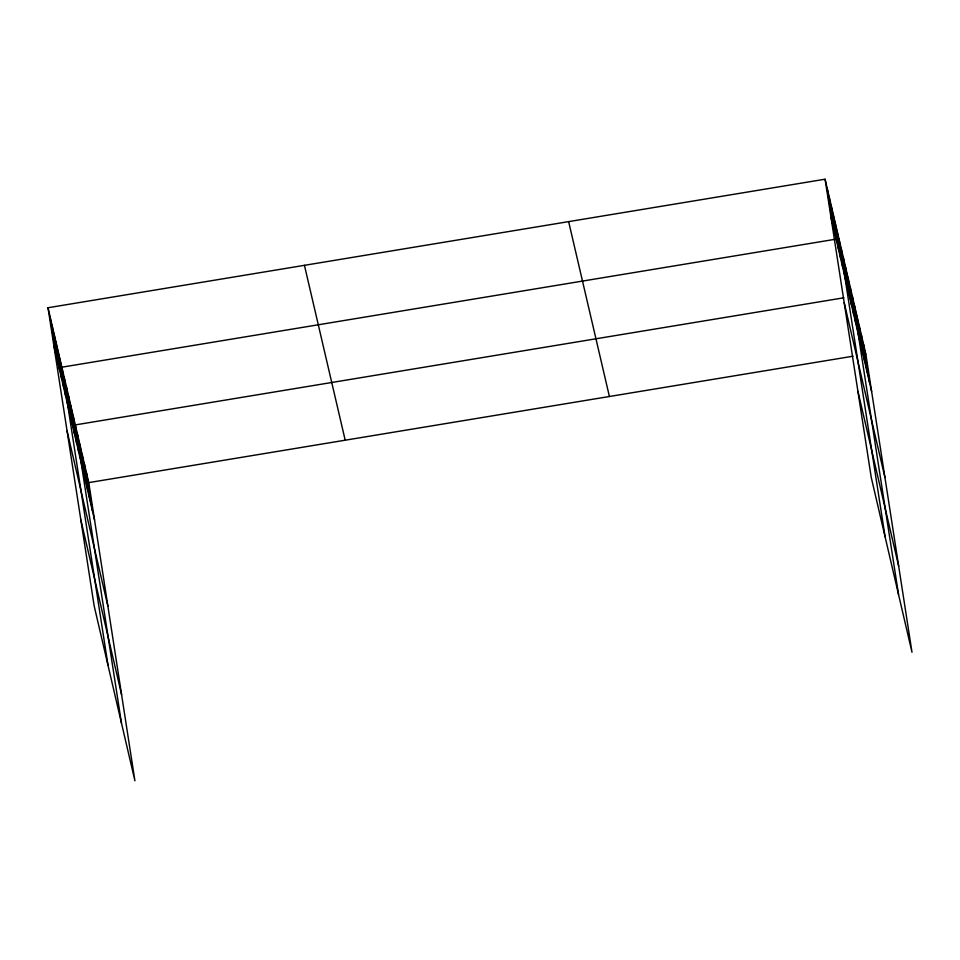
<?xml version="1.0" encoding="UTF-8"?>
<svg xmlns="http://www.w3.org/2000/svg" width="960" height="960" viewBox="0 0 960 960"><rect width="100%" height="100%" fill="white"/><g stroke="black" fill="none" stroke-linecap="round" stroke-linejoin="round"><path stroke-width="1.44" d="M48 307.74L88.764 482.616L134.916 780.792L94.164 605.916L48 307.74L825.084 179.208L865.836 354.084L912 652.26L871.236 477.384L825.084 179.208M843.84 297.792L75.312 424.908L121.464 723.084M849.54 296.856L852.384 296.376L898.548 594.552M88.764 482.616L853.02 356.208M862.992 354.564L865.836 354.084M830.868 216.588L871.632 391.476M844.188 302.652L884.952 477.528M857.916 391.32L898.68 566.196M568.644 221.628L609.408 396.504M304.44 265.32L345.192 440.208M53.784 345.12L94.548 519.996M67.104 431.184L107.868 606.06M80.832 519.852L121.596 694.728M863.604 344.472L869.388 381.852M861.36 334.848L867.144 372.24M859.116 325.236L864.9 362.616M856.872 315.612L862.656 353.004M854.628 306L860.424 343.38M850.152 286.764L855.936 324.144M847.908 277.14L853.692 314.52M845.664 267.528L851.448 304.908M843.42 257.904L849.204 295.284M841.176 248.292L846.972 285.672M885.096 536.844L838.944 238.668L61.86 367.2L108.024 665.364M836.964 230.172L842.748 267.552M834.984 221.676L840.768 259.068M833.004 213.192L838.788 250.572M831.024 204.696L836.808 242.076M829.044 196.2L834.828 233.58M827.064 187.704L832.848 225.084M86.52 473.004L92.304 510.384M84.276 463.38L90.06 500.76M82.032 453.768L87.828 491.148M79.788 444.144L85.584 481.524M77.556 434.532L83.34 471.912M73.068 415.284L78.852 452.676M70.824 405.672L76.608 443.052M68.58 396.048L74.376 433.44M66.348 386.436L72.132 423.816M64.104 376.812L69.888 414.204M59.88 358.704L65.664 396.084M57.9 350.208L63.684 387.588M55.92 341.712L61.704 379.104M53.94 333.216L59.724 370.608M51.96 324.732L57.744 362.112M49.98 316.236L55.764 353.616"/></g></svg>
